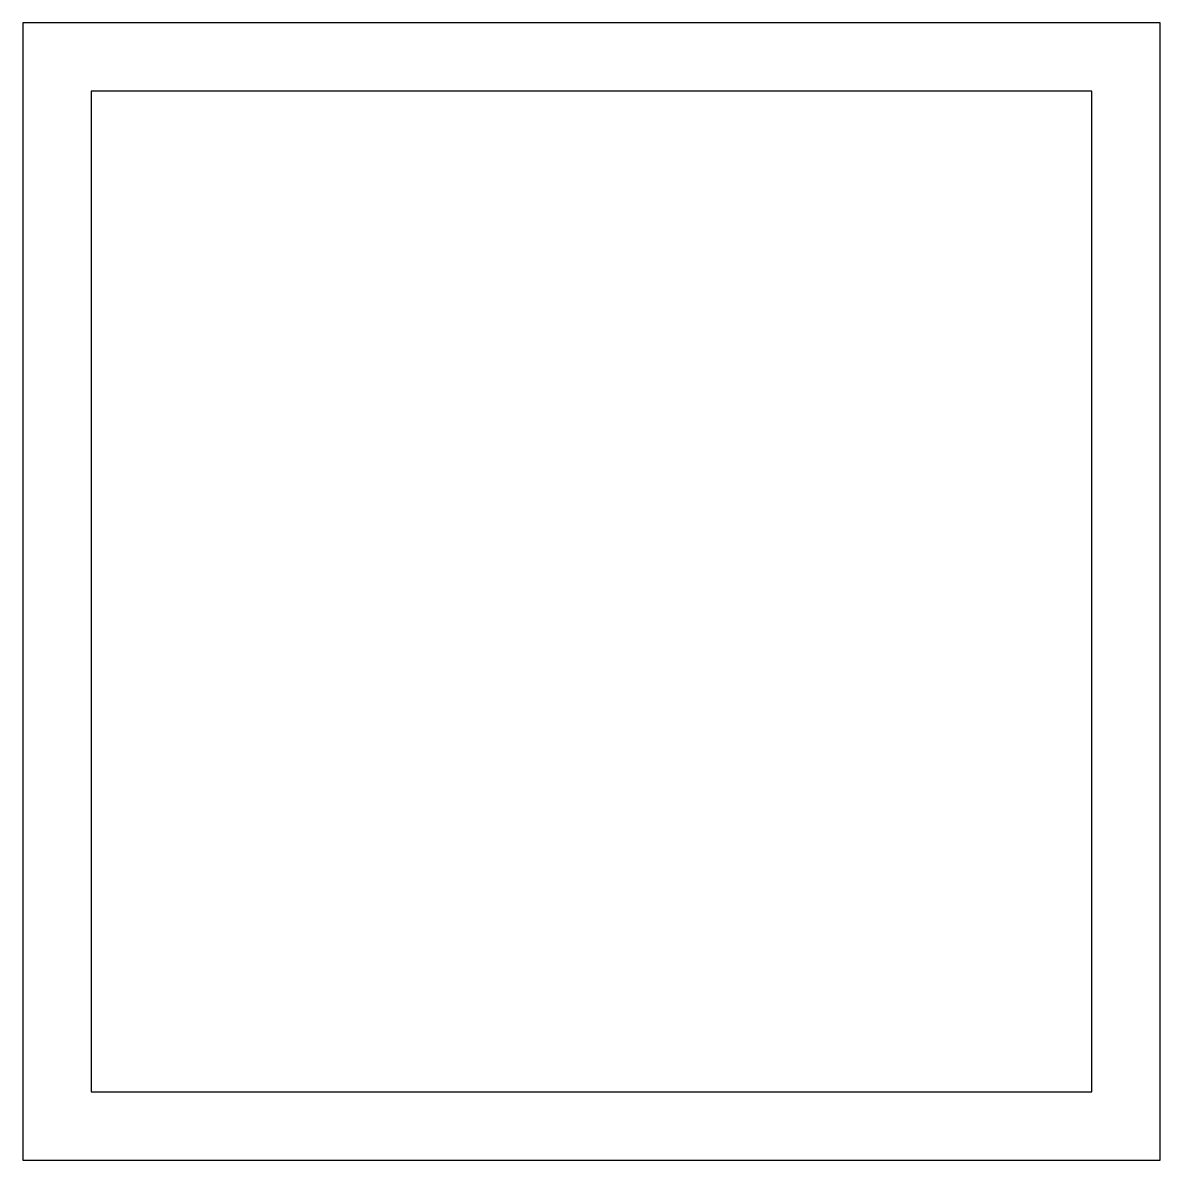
# Model space of a CAD drawing. Extents: x -0.75 to 0.75, y -0.75 to 0.75.
import ezdxf

# ---------------------------------------------------------------- set-up
doc = ezdxf.new("R2010")
doc.units = 0

msp = doc.modelspace()

# ---------------------------------------------------------------- linework, layer by layer
at = {"linetype": 'Continuous'}
for p, q in [((-0.75, 0.75), (-0.75, -0.75)), ((0.75, 0.75), (-0.75, 0.75)), ((0.75, -0.75), (0.75, 0.75)), ((-0.66, 0.66), (-0.66, -0.66)), ((0.66, 0.66), (-0.66, 0.66)), ((0.66, -0.66), (0.66, 0.66)), ((-0.66, -0.66), (0.66, -0.66)), ((-0.75, -0.75), (0.75, -0.75))]:
    msp.add_line(p, q, dxfattribs=at)

doc.saveas('drawing.dxf')
